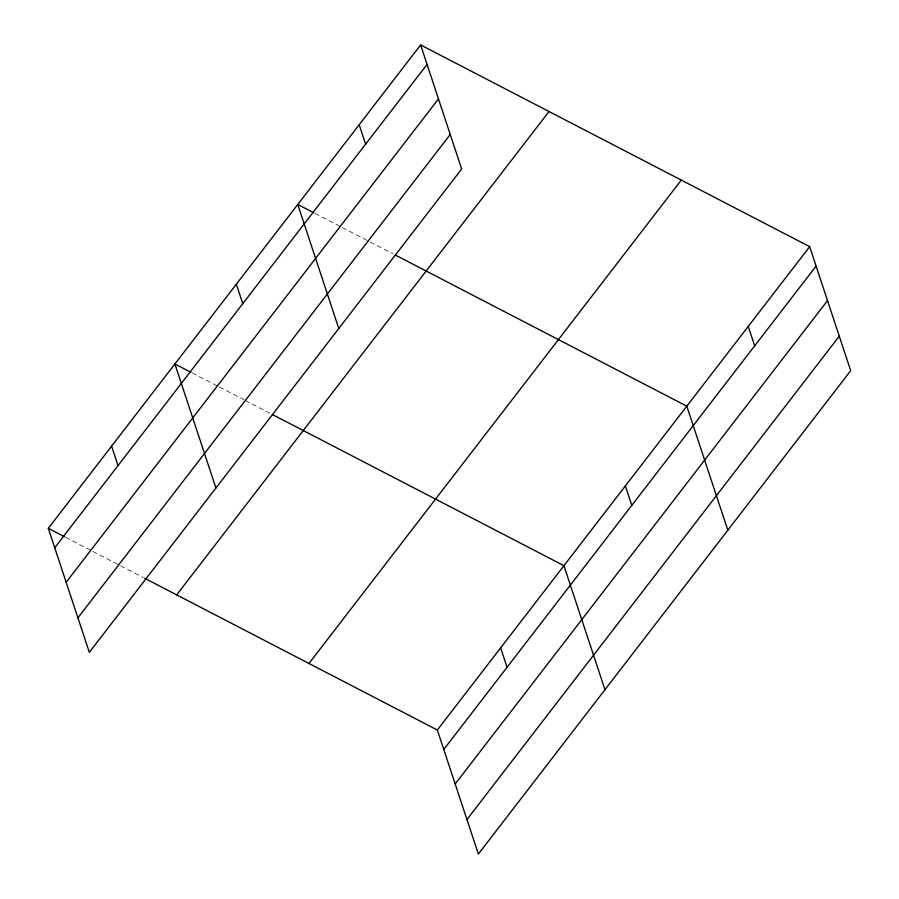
<?xml version="1.0" encoding="UTF-8"?>
<svg xmlns="http://www.w3.org/2000/svg" width="899" height="899" viewBox="0 0 899 899"><rect width="100%" height="100%" fill="white"/><g stroke="black" fill="none" stroke-linecap="round" stroke-linejoin="round"><path stroke-width="0.67" stroke-dasharray="4.5 3.37" d="M315.055 213.423L340.968 226.863M342.204 227.503L392.818 253.743M192.184 372.939L218.109 386.379M219.345 387.019L244.034 399.819M245.258 400.46L269.947 413.259M65.593 537.287L91.518 550.727M92.743 551.368L143.357 577.607"/><path stroke-width="1.35" d="M420.631 44.95L461.659 168.978L89.327 652.348L48.31 528.32L420.631 44.95L809.673 246.652L850.69 370.68L478.369 854.05L437.341 730.022L144.593 578.248M54.738 547.761L427.07 64.391M66.155 582.271L438.476 98.901M77.91 617.838L450.242 134.468M176.687 594.88L549.019 111.51M308.964 663.462L681.296 180.092M437.341 730.022L809.673 246.652M443.769 749.463L816.101 266.093M455.186 783.973L827.518 300.603M466.952 819.54L839.273 336.159M313.818 212.782L297.771 204.466L338.788 328.495M395.29 255.024L686.802 406.157L727.819 530.185M190.948 372.298L174.9 363.971L215.917 488M272.419 414.54L563.931 565.673L604.96 689.702M48.31 528.32L64.357 536.647M748.238 326.404L754.666 345.845M625.367 485.921L631.795 505.362M359.207 124.703L365.635 144.143M500.642 647.853L507.07 667.283M236.336 284.219L242.764 303.66M111.6 446.151L118.027 465.592"/></g></svg>
